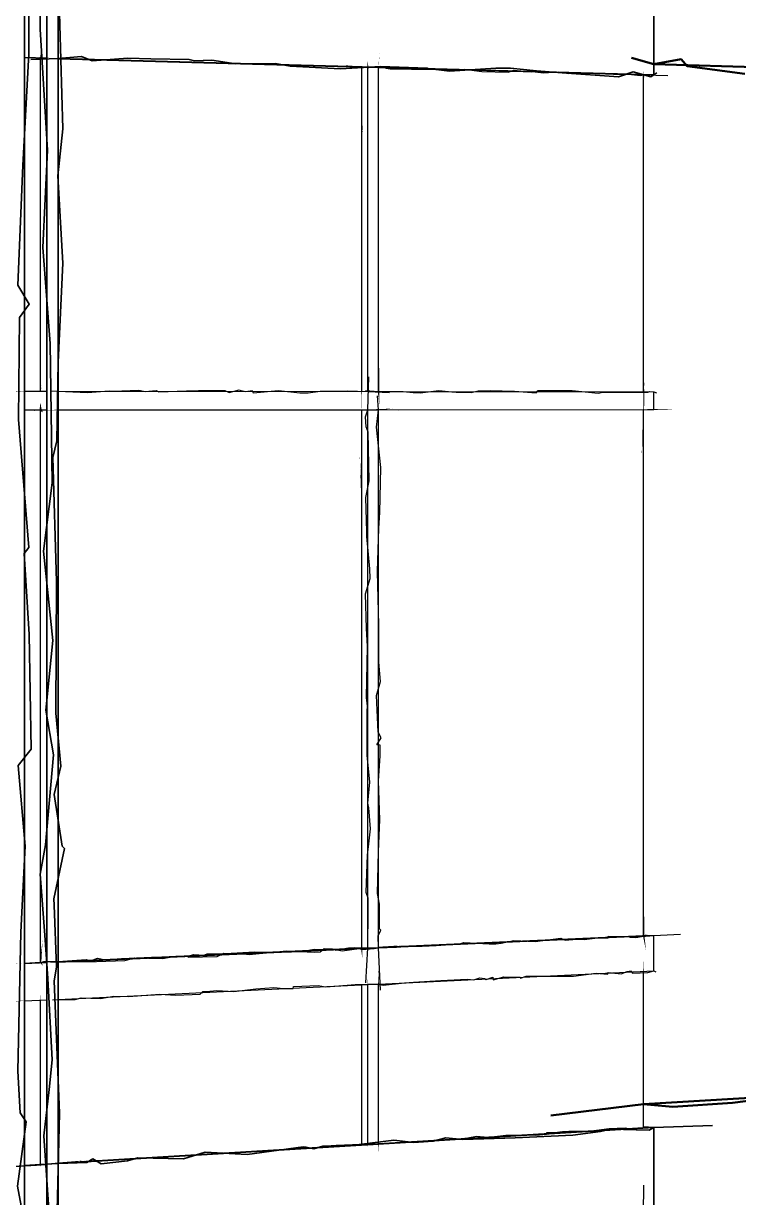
# Model space of a CAD drawing. Header units: inches. Extents: x -877 to 882, y -418 to 410.
# Drawn here: x 464.6 to 562.9, y -204.8 to -43.5 of the extents above; entities that cross this region are included whole.
import ezdxf

# ---------------------------------------------------------------- set-up
doc = ezdxf.new("R2010")
doc.units = ezdxf.units.IN
doc.header["$LTSCALE"] = 0.5
doc.header["$MEASUREMENT"] = 0
doc.layers.get('0').update_dxf_attribs({"lineweight": 18})
for name, color, linetype, lineweight in [('A-Glaz-Curt', 52, 'Continuous', 35), ('A-Glaz-Curt-Unit', 51, 'Continuous', 25), ('A-Wall', 113, 'Continuous', 35)]:
    doc.layers.add(name, color=color, linetype=linetype, lineweight=lineweight)

# ---------------------------------------------------------------- blocks, each defined once
blk = doc.blocks.new('*U12')
at = {"color": 7, "linetype": 'Continuous', "lineweight": -3}
for p, q in [((511.08, -56.92), (511.08, -49.49)), ((511.08, -94.07), (511.08, -56.92)), ((511.08, -108.9), (511.08, -96.58)), ((511.08, -170.55), (511.08, -108.9)), ((511.08, -170.55), (511.08, -170.55)), ((511.08, -179.22), (511.08, -175.62)), ((511.08, -197.56), (511.08, -179.22))]:
    blk.add_line(p, q, dxfattribs=at)
at = {"layer": 'A-Glaz-Curt', "color": 143, "linetype": 'Continuous', "lineweight": 35}
for p, q in [((464.73, -254.24), (464.73, 358.54)), ((469.33, -253.82), (469.33, 357.33)), ((467.8, -253.96), (467.8, -8.2)), ((551.23, -50.55), (551.23, -38.82)), ((464.73, -48.18), (467.8, -48.26)), ((466.94, -48.28), (467.8, -48.26)), ((469.33, -48.3), (551.23, -50.55)), ((549.83, -50.58), (551.23, -50.55)), ((549.83, -50.55), (551.23, -50.55)), ((469.33, -200.19), (551.23, -195.21)), ((549.83, -195.15), (551.23, -195.21)), ((549.83, -195.21), (551.23, -195.21)), ((551.23, -206.94), (551.23, -195.21)), ((464.73, -200.47), (467.8, -200.29)), ((466.94, -200.24), (467.8, -200.29))]:
    blk.add_line(p, q, dxfattribs=at)
at = {"layer": 'A-Glaz-Curt-Unit', "color": 141, "linetype": 'Continuous', "lineweight": 25}
for p, q in [((466.94, -94.03), (466.94, -48.28)), ((469.33, -48.35), (511.08, -49.49)), ((513.39, -49.55), (549.83, -50.55)), ((549.83, -94.11), (549.83, -50.55)), ((466.94, -172.52), (466.94, -96.6)), ((549.83, -168.82), (549.83, -96.55)), ((513.39, -170.45), (549.83, -168.82)), ((469.33, -172.41), (511.08, -170.55)), ((464.73, -172.62), (466.94, -172.52)), ((549.83, -195.21), (549.83, -173.77)), ((466.94, -200.24), (466.94, -177.73)), ((513.39, -197.42), (549.83, -195.21)), ((469.33, -200.1), (511.08, -197.56)), ((464.73, -200.38), (466.94, -200.24))]:
    blk.add_line(p, q, dxfattribs=at)
at = {"layer": 'A-Glaz-Curt-Unit', "color": 143, "linetype": 'Continuous', "lineweight": 25}
for p, q in [((511.08, -49.49), (511.93, -49.47)), ((511.93, -94.07), (511.93, -49.47)), ((511.93, -49.47), (513.39, -49.51)), ((513.39, -94.07), (513.39, -49.51)), ((464.73, -94.03), (467.8, -94.04)), ((469.33, -94.04), (511.92, -94.07)), ((511.92, -94.07), (511.93, -94.07)), ((511.93, -94.07), (513.38, -94.07)), ((513.38, -94.07), (513.39, -94.07)), ((513.38, -94.07), (551.23, -94.11)), ((551.23, -96.55), (551.23, -94.11)), ((464.73, -96.61), (467.8, -96.6)), ((469.33, -96.6), (513.38, -96.57)), ((511.93, -96.58), (513.39, -96.57)), ((511.93, -170.58), (511.93, -96.58)), ((511.93, -96.58), (511.93, -96.58)), ((513.38, -96.57), (551.23, -96.55)), ((513.39, -170.51), (513.39, -96.57)), ((513.39, -170.51), (551.23, -168.82)), ((549.83, -168.77), (551.23, -168.82)), ((549.83, -168.82), (551.23, -168.82)), ((551.23, -173.71), (551.23, -168.82)), ((469.33, -172.48), (513.34, -170.51)), ((511.08, -170.55), (511.93, -170.58)), ((511.93, -170.58), (512.74, -170.54)), ((464.73, -172.69), (467.8, -172.55)), ((466.94, -172.52), (467.8, -172.55)), ((513.39, -175.51), (551.23, -173.71)), ((469.33, -177.61), (512.93, -175.53)), ((511.93, -197.6), (511.93, -175.58)), ((512.93, -175.53), (513.39, -175.51)), ((513.39, -197.51), (513.39, -175.51)), ((513.39, -175.51), (513.39, -175.51)), ((464.73, -177.83), (467.8, -177.69)), ((511.08, -197.56), (511.93, -197.6)), ((511.93, -197.6), (513.39, -197.51))]:
    blk.add_line(p, q, dxfattribs=at)
at = {"layer": 'A-Wall', "color": 15, "linetype": 'Continuous', "lineweight": 50}
for p, q in [((551.23, -49.09), (863.68, -57.94)), ((549.83, -192.01), (863.68, -173.55))]:
    blk.add_line(p, q, dxfattribs=at)
blk = doc.blocks.new('New Napkin Sketch')
at = {"layer": 'A-Wall', "color": 143, "linetype": 'Continuous', "lineweight": 35}
for p, q in [((551.23, -50.55), (551.23, -38.82)), ((464.73, -48.18), (467.8, -48.26)), ((466.94, -48.28), (467.8, -48.26)), ((549.83, -50.58), (551.23, -50.55)), ((549.83, -50.55), (551.23, -50.55)), ((549.83, -195.15), (551.23, -195.21)), ((549.83, -195.21), (551.23, -195.21)), ((551.23, -206.94), (551.23, -195.21)), ((464.73, -200.47), (467.8, -200.29)), ((466.94, -200.24), (467.8, -200.29))]:
    blk.add_line(p, q, dxfattribs=at)
at = {"layer": 'A-Wall', "color": 143, "linetype": 'Continuous', "lineweight": 25}
for p, q in [((511.08, -49.49), (511.93, -49.47)), ((511.93, -49.47), (513.39, -49.51)), ((464.73, -94.03), (467.8, -94.04)), ((511.92, -94.07), (511.93, -94.07)), ((511.93, -94.07), (513.38, -94.07)), ((513.38, -94.07), (513.39, -94.07)), ((551.23, -96.55), (551.23, -94.11)), ((464.73, -96.61), (467.8, -96.6)), ((511.93, -96.58), (513.39, -96.57)), ((511.93, -96.58), (511.93, -96.58)), ((549.83, -168.77), (551.23, -168.82)), ((549.83, -168.82), (551.23, -168.82)), ((551.23, -173.71), (551.23, -168.82)), ((511.08, -170.55), (511.93, -170.58)), ((511.93, -170.58), (512.74, -170.54)), ((464.73, -172.69), (467.8, -172.55)), ((466.94, -172.52), (467.8, -172.55)), ((512.93, -175.53), (513.39, -175.51)), ((513.39, -175.51), (513.39, -175.51)), ((464.73, -177.83), (467.8, -177.69)), ((511.08, -197.56), (511.93, -197.6)), ((511.93, -197.6), (513.39, -197.51))]:
    blk.add_line(p, q, dxfattribs=at)
at = {"layer": 'A-Wall', "color": 7, "linetype": 'Continuous', "lineweight": -3}
for p, q in [((511.08, -56.92), (511.08, -49.49)), ((511.08, -108.9), (511.08, -96.58)), ((511.08, -170.55), (511.08, -170.55)), ((511.08, -179.22), (511.08, -175.62)), ((511.08, -197.56), (511.08, -179.22))]:
    blk.add_line(p, q, dxfattribs=at)
at = {"layer": 'A-Wall', "color": 141, "linetype": 'Continuous', "lineweight": 25}
for p, q in [((464.73, -172.62), (466.94, -172.52)), ((464.73, -200.38), (466.94, -200.24))]:
    blk.add_line(p, q, dxfattribs=at)
at = {"layer": 'A-Wall', "color": 143, "linetype": 'Continuous', "lineweight": 35, "extrusion": (0, 0, -1)}
for points in [[(-469.22, -206.63), (-469.53, -193.26), (-468.81, -175.08), (-469.12, -173.2), (-468.82, -164.68), (-468.77, -163.81), (-470.24, -156.88), (-469.92, -156.54), (-468.82, -149.45), (-469.7, -145.58), (-469.05, -138.29), (-469.12, -120.19), (-468.64, -103.15), (-469.15, -100.86), (-469.36, -90.03), (-469.97, -76.42), (-469.31, -64.45), (-469.98, -57.98), (-469.42, -38.87)], [(-464.93, -260.52), (-464.73, -254.24), (-464.39, -238.97), (-465.42, -227.48), (-464.4, -225.93), (-464.95, -209.66), (-463.78, -203.29), (-464.95, -194.44), (-464.13, -193.21), (-463.81, -187.46), (-464.24, -168.36), (-464.8, -156.55), (-463.87, -145.45), (-465.65, -143.21), (-465.38, -127.46), (-464.69, -116.32), (-465.34, -115.5), (-463.9, -97.92), (-464.02, -83.91), (-465.37, -82.06), (-463.82, -79.45), (-464.5, -63.03), (-465.3, -47.67), (-465.33, -37.04)], [(-466.93, -254.81), (-467.8, -253.96), (-468.34, -243.92), (-466.98, -233.54), (-466.91, -224.56), (-468.03, -205.8), (-467.39, -196.36), (-468.13, -190.02), (-468.52, -185.94), (-467.93, -174.76), (-467.52, -168.78), (-466.87, -160.41), (-467.6, -156.36), (-468.69, -144), (-467.65, -137.85), (-468.63, -128.29), (-467.34, -116), (-468.52, -106.62), (-468.27, -87.47), (-467.23, -74.29), (-467.89, -60.89), (-466.86, -44.28), (-467.03, -27.47)], [(-465.61, -48.46), (-469.33, -48.3), (-472.55, -48.03), (-474.01, -48.61), (-478.92, -48.24), (-482.11, -48.35), (-487.36, -48.45), (-488.11, -48.63), (-490.47, -48.53), (-493.76, -49.04), (-499.23, -49.01), (-501.26, -49.36), (-508.15, -49.74), (-513.65, -49.38), (-520.09, -49.65), (-520.18, -49.68), (-523.13, -50.03), (-529.51, -49.65), (-531.54, -49.64), (-535.09, -50.01), (-538.65, -50.26), (-546.36, -50.82), (-548.41, -50.15), (-550.83, -50.81), (-551.23, -50.55), (-551.66, -50.26)], [(-466.79, -200.29), (-469.33, -200.19), (-473.27, -200.05), (-474.1, -199.55), (-475.28, -200.2), (-478.89, -199.81), (-480.3, -199.37), (-486.56, -199.54), (-489.54, -198.59), (-495.33, -198.93), (-503.04, -197.89), (-503.4, -197.91), (-504.51, -198.14), (-505.74, -197.79), (-510.34, -197.61), (-515.5, -196.98), (-518.26, -197.29), (-520.88, -197.11), (-522.66, -196.65), (-525, -196.86), (-532.17, -196.63), (-540.11, -196.28), (-543.89, -195.75), (-545.29, -195.44), (-550.58, -195.6), (-551.23, -195.21), (-559.31, -194.93)], [(-463.19, -200.57), (-466.38, -200.41)]]:
    blk.add_lwpolyline(points, dxfattribs=at)
at = {"layer": 'A-Wall', "color": 141, "linetype": 'Continuous', "lineweight": 25, "extrusion": (0, 0, -1)}
for points in [[(-466.97, -97.96, 0, 0.03, 0), (-466.94, -94.03, 0.03, 0, 0), (-467.13, -93.13, 0, 0, 0), (-467.13, -90.97, 0, 0, 0), (-467.09, -87.48, 0, 0, 0), (-467.07, -86.8, 0, 0, 0), (-466.78, -83.57, 0, 0, 0), (-467.04, -83.34, 0, 0, 0), (-467.03, -81.49, 0, 0, 0), (-466.79, -80.44, 0, 0, 0), (-466.85, -77.71, 0, 0, 0), (-467.04, -75.76, 0, 0, 0), (-467, -72.48, 0, 0, 0), (-466.98, -71.28, 0, 0, 0), (-467.11, -67.53, 0, 0, 0), (-466.82, -63.68, 0, 0, 0), (-466.73, -61.87, 0, 0, 0), (-466.76, -60.3, 0, 0, 0), (-466.84, -56.4, 0, 0, 0), (-466.77, -53.68, 0, 0, 0), (-466.75, -49.33, 0, 0, 0), (-467.16, -48.55, 0, 0.17, 0), (-466.94, -48.28, 0.17, 0, 0), (-467.14, -46.44, 0, 0, 0)], [(-549.84, -96.81, 0, 0.137, 0), (-549.83, -94.11, 0.137, 0, 0), (-549.81, -92.88, 0, 0, 0), (-550.01, -89.3, 0, 0, 0), (-549.79, -86.53, 0, 0, 0), (-549.83, -83.93, 0, 0, 0), (-549.86, -80.25, 0, 0, 0), (-549.87, -80.17, 0, 0, 0), (-549.76, -77, 0, 0, 0), (-549.62, -73.73, 0, 0, 0), (-549.76, -70.73, 0, 0, 0), (-549.87, -69.55, 0, 0, 0), (-549.98, -65.47, 0, 0, 0), (-549.62, -61.75, 0, 0, 0), (-549.69, -58.94, 0, 0, 0), (-549.67, -57.33, 0, 0, 0), (-549.99, -55.62, 0, 0, 0), (-549.68, -53.75, 0, 0, 0), (-550.04, -51.06, 0, 0.0443, 0), (-549.83, -50.55, 0.0443, 0, 0), (-549.85, -46.76, 0, 0, 0)], [(-466.46, -48.08, 0, 0.0759, 0), (-469.33, -48.35, 0.0759, 0, 0), (-469.75, -48.33, 0, 0, 0), (-472.65, -48.46, 0, 0, 0), (-473.42, -48.42, 0, 0, 0), (-474.27, -48.35, 0, 0, 0), (-475.73, -48.57, 0, 0, 0), (-478.24, -48.55, 0, 0, 0), (-480.1, -48.55, 0, 0, 0), (-484.17, -48.75, 0, 0, 0), (-487.34, -48.77, 0, 0, 0), (-491.06, -49.02, 0, 0, 0), (-492.92, -49.02, 0, 0, 0), (-493.83, -49.1, 0, 0, 0), (-494.34, -48.97, 0, 0, 0), (-498.51, -48.94, 0, 0, 0), (-498.63, -49.31, 0, 0, 0), (-502.43, -49.17, 0, 0, 0), (-504.28, -49.27, 0, 0, 0), (-505.83, -49.34, 0, 0, 0), (-508.6, -49.22, 0, 0.162, 0), (-511.08, -49.49, 0.162, 0, 0), (-513.98, -49.62, 0, 0, 0)], [(-550.17, -170.97, 0, 0.211, 0), (-549.83, -168.82, 0.211, 0, 0), (-549.91, -166.17, 0, 0, 0), (-550.15, -159.73, 0, 0, 0), (-549.48, -153.6, 0, 0, 0), (-549.78, -150.04, 0, 0, 0), (-549.59, -142.9, 0, 0, 0), (-549.93, -139.7, 0, 0, 0), (-550.15, -137.69, 0, 0, 0), (-550.03, -130.48, 0, 0, 0), (-549.52, -128.59, 0, 0, 0), (-549.73, -126.56, 0, 0, 0), (-549.61, -123.65, 0, 0, 0), (-549.48, -120.48, 0, 0, 0), (-550.18, -115.61, 0, 0, 0), (-549.73, -114.66, 0, 0, 0), (-549.86, -112.89, 0, 0, 0), (-550.06, -112.67, 0, 0, 0), (-550.17, -111.21, 0, 0, 0), (-549.47, -107.85, 0, 0, 0), (-549.56, -102.95, 0, 0.133, 0), (-549.83, -96.55, 0.133, 0, 0), (-549.96, -92.65, 0, 0, 0)], [(-467.27, -172.99, 0, 0.192, 0), (-466.94, -172.52, 0.192, 0, 0), (-467.21, -169.45, 0, 0, 0), (-466.72, -163.72, 0, 0, 0), (-466.59, -159.88, 0, 0, 0), (-467.06, -159.71, 0, 0, 0), (-466.99, -152.16, 0, 0, 0), (-467.21, -146.63, 0, 0, 0), (-466.67, -145.81, 0, 0, 0), (-466.68, -142.88, 0, 0, 0), (-467.17, -136.94, 0, 0, 0), (-466.73, -135.28, 0, 0, 0), (-467.03, -131.97, 0, 0, 0), (-466.94, -127.86, 0, 0, 0), (-466.59, -123.31, 0, 0, 0), (-466.73, -118.79, 0, 0, 0), (-467.11, -112.94, 0, 0, 0), (-467, -108.9, 0, 0, 0), (-466.58, -105.78, 0, 0, 0), (-467.29, -100.79, 0, 0, 0), (-467.27, -96.97, 0, 0.295, 0), (-466.94, -96.6, 0.295, 0, 0), (-466.9, -95.57, 0, 0, 0)], [(-512.88, -170.62, 0, 0.139, 0), (-513.39, -170.45, 0.139, 0, 0), (-516.71, -170.18, 0, 0, 0), (-518.02, -170.25, 0, 0, 0), (-518.05, -170.39, 0, 0, 0), (-519.55, -170.23, 0, 0, 0), (-521.68, -169.95, 0, 0, 0), (-523.22, -170.11, 0, 0, 0), (-523.76, -170.12, 0, 0, 0), (-524.11, -169.85, 0, 0, 0), (-524.81, -169.87, 0, 0, 0), (-526.01, -170.01, 0, 0, 0), (-528, -169.84, 0, 0, 0), (-529.85, -169.56, 0, 0, 0), (-532.72, -169.45, 0, 0, 0), (-534.03, -169.4, 0, 0, 0), (-536.06, -169.25, 0, 0, 0), (-537.05, -169.5, 0, 0, 0), (-538.17, -169.37, 0, 0, 0), (-541.67, -169.22, 0, 0, 0), (-542.57, -169.25, 0, 0, 0), (-544.51, -168.99, 0, 0, 0), (-548.15, -168.87, 0, 0.0814, 0), (-549.83, -168.82, 0.0814, 0, 0), (-550.43, -168.66, 0, 0, 0)], [(-549.9, -196.18, 0, 0.00158, 0), (-549.83, -195.21, 0.00158, 0, 0), (-549.77, -193.18, 0, 0, 0), (-549.78, -191.44, 0, 0, 0), (-549.77, -190.04, 0, 0, 0), (-549.86, -188.91, 0, 0, 0), (-549.86, -186.94, 0, 0, 0), (-549.72, -186.07, 0, 0, 0), (-549.92, -185.85, 0, 0, 0), (-549.82, -183.87, 0, 0, 0), (-549.76, -183.06, 0, 0, 0), (-549.86, -182.99, 0, 0, 0), (-549.78, -182.11, 0, 0, 0), (-549.91, -181.5, 0, 0, 0), (-549.81, -180.19, 0, 0, 0), (-549.74, -179.1, 0, 0, 0), (-549.76, -177.9, 0, 0, 0), (-549.9, -176.04, 0, 0, 0), (-549.82, -174.72, 0, 0.0683, 0), (-549.83, -173.77, 0.0683, 0, 0), (-549.88, -171.94, 0, 0, 0)], [(-466.99, -200.72, 0, 0.0315, 0), (-466.94, -200.24, 0.0315, 0, 0), (-466.89, -198.55, 0, 0, 0), (-466.9, -196.36, 0, 0, 0), (-466.93, -194.54, 0, 0, 0), (-467, -192.38, 0, 0, 0), (-467.02, -191.61, 0, 0, 0), (-467.05, -190.82, 0, 0, 0), (-467.01, -190.38, 0, 0, 0), (-466.88, -188.27, 0, 0, 0), (-466.83, -186.56, 0, 0, 0), (-467.03, -185.8, 0, 0, 0), (-467.04, -185.67, 0, 0, 0), (-466.95, -185.35, 0, 0, 0), (-466.92, -185.18, 0, 0, 0), (-467.05, -184.74, 0, 0, 0), (-466.83, -182.73, 0, 0, 0), (-466.98, -180.66, 0, 0, 0), (-467.01, -179.3, 0, 0.0338, 0), (-466.94, -177.73, 0.0338, 0, 0), (-466.92, -176.98, 0, 0, 0)], [(-467.17, -200.24, 0, 0.125, 0), (-469.33, -200.1, 0.125, 0, 0), (-473.11, -199.74, 0, 0, 0), (-475.95, -199.7, 0, 0, 0), (-480.08, -199.39, 0, 0, 0), (-483.89, -199.09, 0, 0, 0), (-485.48, -199.31, 0, 0, 0), (-486.11, -199.08, 0, 0, 0), (-490.13, -198.73, 0, 0, 0), (-491.24, -198.95, 0, 0, 0), (-492.52, -198.81, 0, 0, 0), (-494, -198.51, 0, 0, 0), (-497.32, -198.6, 0, 0, 0), (-500.07, -198.1, 0, 0, 0), (-502.3, -198.1, 0, 0, 0), (-506.16, -197.71, 0, 0, 0), (-507.41, -197.61, 0, 0.2, 0), (-511.08, -197.56, 0.2, 0, 0), (-511.69, -197.64, 0, 0, 0)]]:
    blk.add_lwpolyline(points, format="xyseb", dxfattribs=at)
at = {"layer": 'A-Wall', "color": 143, "linetype": 'Continuous', "lineweight": 25, "extrusion": (0, 0, -1)}
for points in [[(-513.53, -95.82, 0, 0.218, 0), (-513.39, -94.07, 0.218, 0, 0), (-513.52, -90.1, 0, 0, 0), (-513.54, -87.97, 0, 0, 0), (-513.32, -84.34, 0, 0, 0), (-513.56, -81.64, 0, 0, 0), (-513.59, -78.53, 0, 0, 0), (-513.31, -78.34, 0, 0, 0), (-513.27, -77.52, 0, 0, 0), (-513.55, -76.3, 0, 0, 0), (-513.56, -74.02, 0, 0, 0), (-513.31, -70.96, 0, 0, 0), (-513.2, -67.77, 0, 0, 0), (-513.27, -64.31, 0, 0, 0), (-513.25, -60.47, 0, 0, 0), (-513.42, -58.4, 0, 0, 0), (-513.42, -58.1, 0, 0, 0), (-513.58, -55.8, 0, 0, 0), (-513.54, -53.17, 0, 0, 0), (-513.47, -50.41, 0, 0.0357, 0), (-513.39, -49.51, 0.0357, 0, 0), (-513.54, -47.31, 0, 0, 0)], [(-511.98, -95.04, 0, 0.082, 0), (-511.93, -94.07, 0.082, 0, 0), (-511.78, -91.19, 0, 0, 0), (-511.89, -87.02, 0, 0, 0), (-511.87, -85.38, 0, 0, 0), (-511.76, -85.19, 0, 0, 0), (-512.04, -82.77, 0, 0, 0), (-512.11, -78.9, 0, 0, 0), (-511.71, -75.3, 0, 0, 0), (-511.76, -73.36, 0, 0, 0), (-511.84, -71.38, 0, 0, 0), (-512.13, -68.8, 0, 0, 0), (-511.75, -66.3, 0, 0, 0), (-511.86, -62.76, 0, 0, 0), (-511.93, -62.56, 0, 0, 0), (-512.04, -58.11, 0, 0, 0), (-512.08, -55.08, 0, 0, 0), (-511.88, -51.24, 0, 0, 0), (-512.05, -49.76, 0, 0.15, 0), (-511.93, -49.47, 0.15, 0, 0), (-511.86, -48.66, 0, 0, 0)], [(-429.68, -94.02, 0, 0.0229, 0), (-429.93, -94, 0.0229, 0, 0), (-431.9, -93.92, 0, 0, 0), (-434.75, -94.08, 0, 0, 0), (-437.72, -93.94, 0, 0, 0), (-440.88, -93.93, 0, 0, 0), (-442.8, -94.01, 0, 0, 0), (-445.24, -94, 0, 0, 0), (-446.95, -94.15, 0, 0, 0), (-447.62, -93.98, 0, 0, 0), (-449.94, -93.95, 0, 0, 0), (-452.56, -94.09, 0, 0, 0), (-455.42, -94.01, 0, 0, 0), (-458.56, -94.17, 0, 0, 0), (-458.93, -94, 0, 0, 0), (-459.63, -94.1, 0, 0, 0), (-461.37, -94.03, 0, 0.101, 0), (-463.19, -94.03, 0.101, 0, 0), (-465.17, -94.16, 0, 0, 0)], [(-465.93, -96.73, 0, 0.0724, 0), (-469.33, -96.6, 0.0724, 0, 0), (-469.56, -96.6, 0, 0, 0), (-471.12, -96.62, 0, 0, 0), (-474.58, -96.55, 0, 0, 0), (-475.14, -96.78, 0, 0, 0), (-477.92, -96.8, 0, 0, 0), (-479.36, -96.38, 0, 0, 0), (-482.71, -96.59, 0, 0, 0), (-485.11, -96.57, 0, 0, 0), (-488.97, -96.55, 0, 0, 0), (-491.96, -96.38, 0, 0, 0), (-492.4, -96.76, 0, 0, 0), (-492.95, -96.42, 0, 0, 0), (-496.92, -96.58, 0, 0, 0), (-498.97, -96.7, 0, 0, 0), (-501.76, -96.62, 0, 0, 0), (-503.85, -96.56, 0, 0, 0), (-506.81, -96.71, 0, 0, 0), (-509.72, -96.63, 0, 0, 0), (-512.86, -96.61, 0, 0.0967, 0), (-513.38, -96.57, 0.0967, 0, 0), (-516.16, -96.68, 0, 0, 0)], [(-513.05, -96.47, 0, 0.134, 0), (-513.38, -96.57, 0.134, 0, 0), (-515.41, -96.4, 0, 0, 0), (-517.73, -96.49, 0, 0, 0), (-518.78, -96.73, 0, 0, 0), (-519.92, -96.54, 0, 0, 0), (-523.42, -96.67, 0, 0, 0), (-524.11, -96.54, 0, 0, 0), (-526.27, -96.54, 0, 0, 0), (-528.67, -96.41, 0, 0, 0), (-528.92, -96.51, 0, 0, 0), (-529.67, -96.74, 0, 0, 0), (-531.58, -96.52, 0, 0, 0), (-534.97, -96.68, 0, 0, 0), (-536.65, -96.37, 0, 0, 0), (-539.55, -96.52, 0, 0, 0), (-542.91, -96.53, 0, 0, 0), (-545.69, -96.61, 0, 0, 0), (-546.97, -96.47, 0, 0, 0), (-548.72, -96.53, 0, 0.145, 0), (-551.23, -96.55, 0.145, 0, 0), (-554.27, -96.58, 0, 0, 0)], [(-429.88, -174.23, 0, 0.000381, 0), (-429.93, -174.24, 0.000381, 0, 0), (-432.16, -174.11, 0, 0, 0), (-435.16, -173.85, 0, 0, 0), (-437.24, -173.93, 0, 0, 0), (-440.18, -173.81, 0, 0, 0), (-443.32, -173.6, 0, 0, 0), (-444.41, -173.65, 0, 0, 0), (-445.6, -173.54, 0, 0, 0), (-448.37, -173.57, 0, 0, 0), (-450.85, -173.47, 0, 0, 0), (-452.38, -173.29, 0, 0, 0), (-453.84, -173.08, 0, 0, 0), (-456.7, -173.15, 0, 0, 0), (-457.98, -172.87, 0, 0, 0), (-460.35, -172.91, 0, 0.0253, 0), (-463.19, -172.76, 0.0253, 0, 0), (-465.39, -172.59, 0, 0, 0)], [(-511.93, -197.9, 0, 0.0981, 0), (-511.93, -197.6, 0.0981, 0, 0), (-511.83, -197.28, 0, 0, 0), (-511.87, -195.78, 0, 0, 0), (-512.04, -193.67, 0, 0, 0), (-511.89, -192.6, 0, 0, 0), (-511.89, -190.59, 0, 0, 0), (-511.84, -189.07, 0, 0, 0), (-512.04, -188.03, 0, 0, 0), (-511.94, -186.95, 0, 0, 0), (-511.87, -185.29, 0, 0, 0), (-511.94, -183.47, 0, 0, 0), (-511.86, -182.87, 0, 0, 0), (-511.99, -182.41, 0, 0, 0), (-511.94, -182.26, 0, 0, 0), (-511.86, -181.39, 0, 0, 0), (-511.95, -180.28, 0, 0, 0), (-511.95, -179.22, 0, 0, 0), (-511.84, -178.63, 0, 0, 0), (-511.88, -178.03, 0, 0, 0), (-511.91, -176.34, 0, 0, 0), (-511.84, -175.68, 0, 0.0529, 0), (-511.93, -175.58, 0.0529, 0, 0), (-511.95, -173.54, 0, 0, 0)], [(-513.41, -199.07, 0, 0.0933, 0), (-513.39, -197.51, 0.0933, 0, 0), (-513.42, -196.16, 0, 0, 0), (-513.4, -194.27, 0, 0, 0), (-513.4, -194.25, 0, 0, 0), (-513.29, -193.64, 0, 0, 0), (-513.42, -192.94, 0, 0, 0), (-513.41, -191.83, 0, 0, 0), (-513.42, -190.17, 0, 0, 0), (-513.44, -188.14, 0, 0, 0), (-513.32, -187.46, 0, 0, 0), (-513.36, -186.51, 0, 0, 0), (-513.33, -186.4, 0, 0, 0), (-513.32, -186.17, 0, 0, 0), (-513.42, -184.85, 0, 0, 0), (-513.34, -182.66, 0, 0, 0), (-513.29, -182.33, 0, 0, 0), (-513.44, -181.39, 0, 0, 0), (-513.41, -179.7, 0, 0, 0), (-513.37, -177.55, 0, 0, 0), (-513.35, -176.93, 0, 0, 0), (-513.35, -175.67, 0, 0.105, 0), (-513.39, -175.51, 0.105, 0, 0), (-513.32, -173.39, 0, 0, 0)], [(-429.02, -179.59, 0, 0.122, 0), (-429.93, -179.49, 0.122, 0, 0), (-431.47, -179.5, 0, 0, 0), (-433.01, -179.33, 0, 0, 0), (-433.84, -179.18, 0, 0, 0), (-435.33, -179.25, 0, 0, 0), (-437.62, -179.27, 0, 0, 0), (-439.48, -178.97, 0, 0, 0), (-440.69, -179.09, 0, 0, 0), (-443.41, -178.84, 0, 0, 0), (-444.23, -178.8, 0, 0, 0), (-446.96, -178.65, 0, 0, 0), (-449.03, -178.62, 0, 0, 0), (-450.38, -178.47, 0, 0, 0), (-453.48, -178.28, 0, 0, 0), (-455.42, -178.33, 0, 0, 0), (-456.97, -178.29, 0, 0, 0), (-460.08, -177.98, 0, 0, 0), (-460.99, -177.94, 0, 0, 0), (-461.54, -178.08, 0, 0, 0), (-462.37, -177.84, 0, 0.0697, 0), (-463.19, -177.91, 0.0697, 0, 0), (-465.54, -177.72, 0, 0, 0)]]:
    blk.add_lwpolyline(points, format="xyseb", dxfattribs=at)
at = {"layer": 'A-Wall', "color": 15, "linetype": 'Continuous', "lineweight": 50, "extrusion": (0, 0, -1)}
for points in [[(-548.16, -48.2), (-551.23, -49.09), (-554.98, -48.4), (-555.81, -49.34), (-563.72, -50.39)], [(-537.07, -193.56), (-549.83, -192.01), (-553.83, -192.4), (-562.03, -191.85), (-575.57, -190.09)]]:
    blk.add_lwpolyline(points, dxfattribs=at)
at = {"layer": 'A-Wall', "color": 141, "linetype": 'Continuous', "lineweight": 25, "extrusion": (0, 0, -1)}
for points in [[(-511.43, -49.43), (-513.39, -49.55), (-514.05, -49.5), (-514.46, -49.62), (-515.01, -49.73), (-517.94, -49.77), (-518.24, -49.79), (-521.73, -49.82), (-522.76, -49.97), (-525.18, -49.76), (-527.59, -50.11), (-531.2, -50.16), (-531.99, -49.89), (-534.38, -50.15), (-534.53, -50.08), (-536.08, -50.25), (-538.15, -50.12), (-539.21, -50.33), (-539.57, -50.37), (-542.17, -50.25), (-543.52, -50.37), (-546.74, -50.5), (-547.74, -50.45), (-549.39, -50.66), (-549.83, -50.55), (-553.17, -50.63)], [(-467.32, -172.39), (-469.33, -172.41), (-473.2, -172.11), (-473.81, -172.33), (-474.76, -171.96), (-475.84, -172.17), (-476.5, -172.17), (-476.85, -172.08), (-478.06, -171.99), (-482.18, -171.79), (-485.05, -171.7), (-487.11, -171.67), (-487.37, -171.63), (-487.94, -171.46), (-489.48, -171.53), (-489.52, -171.5), (-489.85, -171.35), (-492.3, -171.33), (-496.37, -171.06), (-500.07, -171.13), (-502.78, -171.01), (-504.56, -170.7), (-506.97, -170.8), (-507.43, -170.71), (-507.47, -170.87), (-509.26, -170.55), (-511.08, -170.55), (-512.38, -170.62)], [(-509.86, -197.61), (-513.39, -197.42), (-515.95, -197.31), (-519.6, -197.08), (-521.03, -197.05), (-523.13, -196.92), (-525.65, -196.62), (-526.85, -196.43), (-528.96, -196.61), (-529.38, -196.47), (-530.87, -196.28), (-533.05, -196.22), (-535, -196.26), (-536.47, -196.13), (-536.52, -195.93), (-537.61, -195.89), (-538.69, -195.79), (-539.54, -195.72), (-542.67, -195.66), (-545.08, -195.35), (-547.29, -195.26), (-547.78, -195.36), (-548.06, -195.35), (-549.6, -195.27), (-549.83, -195.21), (-550.36, -195.27)], [(-549.83, -207.04), (-549.87, -203.17)]]:
    blk.add_lwpolyline(points, dxfattribs=at)
at = {"layer": 'A-Wall', "color": 7, "linetype": 'Continuous', "lineweight": -3, "extrusion": (0, 0, -1)}
for points in [[(-511.12, -97.47, 0, 0.0825, 0), (-511.08, -94.07, 0.0825, 0, 0), (-511.17, -92.2, 0, 0, 0), (-511.16, -91.4, 0, 0, 0), (-511.02, -91.21, 0, 0, 0), (-511.06, -91.04, 0, 0, 0), (-511.24, -88.46, 0, 0, 0), (-510.94, -86.16, 0, 0, 0), (-511.15, -85.98, 0, 0, 0), (-511.25, -82.29, 0, 0, 0), (-511.17, -80.1, 0, 0, 0), (-511.23, -76.88, 0, 0, 0), (-511.01, -73.35, 0, 0, 0), (-511.02, -71.87, 0, 0, 0), (-511.01, -69.46, 0, 0, 0), (-511.23, -65.78, 0, 0, 0), (-511.14, -64.3, 0, 0, 0), (-511.01, -62.62, 0, 0, 0), (-511.09, -60.04, 0, 0, 0), (-511.25, -58.55, 0, 0.134, 0), (-511.08, -56.92, 0.134, 0, 0), (-511.13, -54.65, 0, 0, 0)], [(-511.14, -171.84, 0, 0.214, 0), (-511.08, -170.55, 0.214, 0, 0), (-510.99, -167.31, 0, 0, 0), (-510.87, -163.49, 0, 0, 0), (-510.85, -158.34, 0, 0, 0), (-510.92, -156.94, 0, 0, 0), (-511.29, -151.52, 0, 0, 0), (-510.85, -148.04, 0, 0, 0), (-511.09, -146.84, 0, 0, 0), (-511.07, -144.83, 0, 0, 0), (-510.87, -139.78, 0, 0, 0), (-511.14, -134.48, 0, 0, 0), (-511.17, -128.75, 0, 0, 0), (-510.93, -127.82, 0, 0, 0), (-511.22, -122.12, 0, 0, 0), (-511.16, -117.08, 0, 0, 0), (-511.37, -112.54, 0, 0, 0), (-510.98, -111.35, 0, 0.137, 0), (-511.08, -108.9, 0.137, 0, 0), (-510.8, -102.79, 0, 0, 0)]]:
    blk.add_lwpolyline(points, format="xyseb", dxfattribs=at)
at = {"layer": 'A-Wall', "color": 143, "linetype": 'Continuous', "lineweight": 25, "extrusion": (0, 0, -1)}
for points in [[(-511.64, -175.32), (-511.93, -170.58), (-511.96, -165.31), (-511.95, -163.72), (-511.68, -162.93), (-511.87, -157.76), (-512, -156.65), (-512.29, -154.16), (-512.07, -151.31), (-511.94, -150.65), (-512.18, -147.74), (-511.82, -144.03), (-511.81, -138.01), (-511.88, -137.32), (-511.73, -136.14), (-511.89, -129.13), (-511.72, -126.63), (-511.58, -121.88), (-512.25, -119.78), (-512.18, -118.44), (-511.79, -114.01), (-511.8, -113.36), (-511.64, -108.65), (-512.1, -106.34), (-511.97, -99.67), (-511.67, -98.92), (-511.61, -97.57), (-511.93, -96.58), (-512.05, -92.06)], [(-468.24, -93.98), (-469.33, -94.04), (-473.37, -94.22), (-476.35, -93.97), (-476.93, -94.04), (-480.43, -93.88), (-481.3, -94.07), (-482.81, -93.91), (-483.2, -94.13), (-487.01, -93.97), (-488.63, -93.95), (-492.25, -93.93), (-492.88, -94.19), (-494.25, -93.86), (-494.47, -93.95), (-495.16, -94.07), (-496.01, -93.94), (-496.14, -94.25), (-499.62, -93.91), (-502.59, -94.24), (-503.73, -94.27), (-505.38, -94), (-507.17, -94.02), (-509.11, -93.98), (-511.92, -94.07), (-514.92, -94.22)], [(-511.59, -93.95), (-513.38, -94.07), (-516.78, -94.09), (-518.16, -94.22), (-519.1, -94.26), (-521.68, -93.92), (-523.48, -94.12), (-524.04, -94.17), (-526.13, -94.21), (-527.09, -93.97), (-528.73, -93.91), (-532.1, -94.02), (-535.04, -94.26), (-535.35, -93.95), (-538.91, -93.93), (-540.01, -93.92), (-543.57, -94.28), (-544.24, -94.14), (-546.07, -94.18), (-546.85, -94.15), (-549.73, -94.14), (-549.86, -94.19), (-550.42, -94.17), (-550.7, -94.07), (-551.23, -94.11), (-551.62, -94.25)], [(-513.65, -176.33), (-513.39, -170.51), (-513.32, -168.9), (-513.72, -168.09), (-513.52, -167.92), (-513.51, -164.52), (-513.23, -163.08), (-513.37, -157.34), (-513.57, -152.92), (-513.38, -147.56), (-513.61, -144.15), (-513.63, -142.67), (-513.14, -142.63), (-513.73, -141.66), (-513.35, -140.88), (-513.13, -135.83), (-513.67, -133.91), (-513.44, -131.27), (-513.41, -126.17), (-513.26, -118.8), (-513.42, -112.85), (-513.55, -110.71), (-513.71, -104.5), (-513.13, -98.97), (-513.39, -96.57), (-513.23, -94.66)], [(-510.05, -170.47), (-513.39, -170.51), (-516.82, -170.35), (-519.38, -170.28), (-521.31, -170.22), (-524.55, -169.98), (-525.12, -169.8), (-528.59, -169.97), (-529.52, -169.96), (-530.24, -169.89), (-531.98, -169.51), (-534.94, -169.64), (-538.45, -169.22), (-539.03, -169.48), (-540.6, -169.35), (-541.67, -169.38), (-543.5, -169.16), (-544.83, -169.19), (-544.96, -168.93), (-547.48, -168.97), (-547.79, -168.93), (-547.94, -169.07), (-548.77, -169.1), (-549.56, -168.99), (-551.23, -168.82), (-554.92, -168.67)], [(-467.19, -172.42), (-469.33, -172.48), (-470.34, -172.47), (-474.61, -172.39), (-478.51, -172.25), (-478.7, -172.21), (-479.84, -171.9), (-483.7, -171.98), (-485.53, -171.69), (-487.13, -171.62), (-487.21, -171.79), (-491.21, -171.7), (-492.12, -171.26), (-494.45, -171.33), (-495.61, -171.45), (-498.86, -171.12), (-500.72, -170.92), (-504.56, -171.12), (-505.36, -171.06), (-505.93, -170.64), (-507.06, -170.67), (-508.39, -170.93), (-510.71, -170.63), (-511.15, -170.74), (-512.78, -170.64), (-513.34, -170.51), (-515.88, -170.46)], [(-512.4, -175.54), (-513.39, -175.51), (-514.04, -175.64), (-516.97, -175.35), (-518.18, -175.25), (-521.95, -175), (-525.58, -174.84), (-526.48, -174.94), (-527.3, -174.67), (-527.96, -174.76), (-528.2, -174.86), (-529.08, -174.58), (-529.17, -174.94), (-530.63, -174.53), (-532.85, -174.56), (-532.9, -174.68), (-533.68, -174.44), (-537.31, -174.44), (-538.24, -174.4), (-540.18, -174.42), (-543.32, -173.99), (-544.86, -174.17), (-544.99, -173.9), (-546.74, -174.11), (-547.59, -173.8), (-548.11, -173.71), (-548.28, -174), (-550.41, -173.91), (-551.23, -173.71), (-551.51, -173.81)], [(-468.55, -177.69), (-469.33, -177.61), (-471.69, -177.64), (-472.5, -177.41), (-475.19, -177.49), (-477.02, -177.19), (-479.03, -177.23), (-483.33, -176.91), (-485.52, -177.04), (-488.85, -176.89), (-489.23, -176.54), (-489.75, -176.51), (-491.18, -176.39), (-493.51, -176.51), (-496.54, -176.16), (-498.99, -175.99), (-500.32, -176.14), (-501.67, -176.12), (-501.69, -175.86), (-505.08, -175.72), (-506.08, -175.91), (-507.36, -175.82), (-510.17, -175.59), (-511.9, -175.52), (-512.93, -175.53), (-514.5, -175.54)]]:
    blk.add_lwpolyline(points, dxfattribs=at)

msp = doc.modelspace()

# ---------------------------------------------------------------- block references
msp.add_blockref('New Napkin Sketch', (0, 0))
at = {"color": 7, "linetype": 'Continuous', "lineweight": -3}
msp.add_blockref('*U12', (0, 0), dxfattribs=at)

doc.saveas('drawing.dxf')
